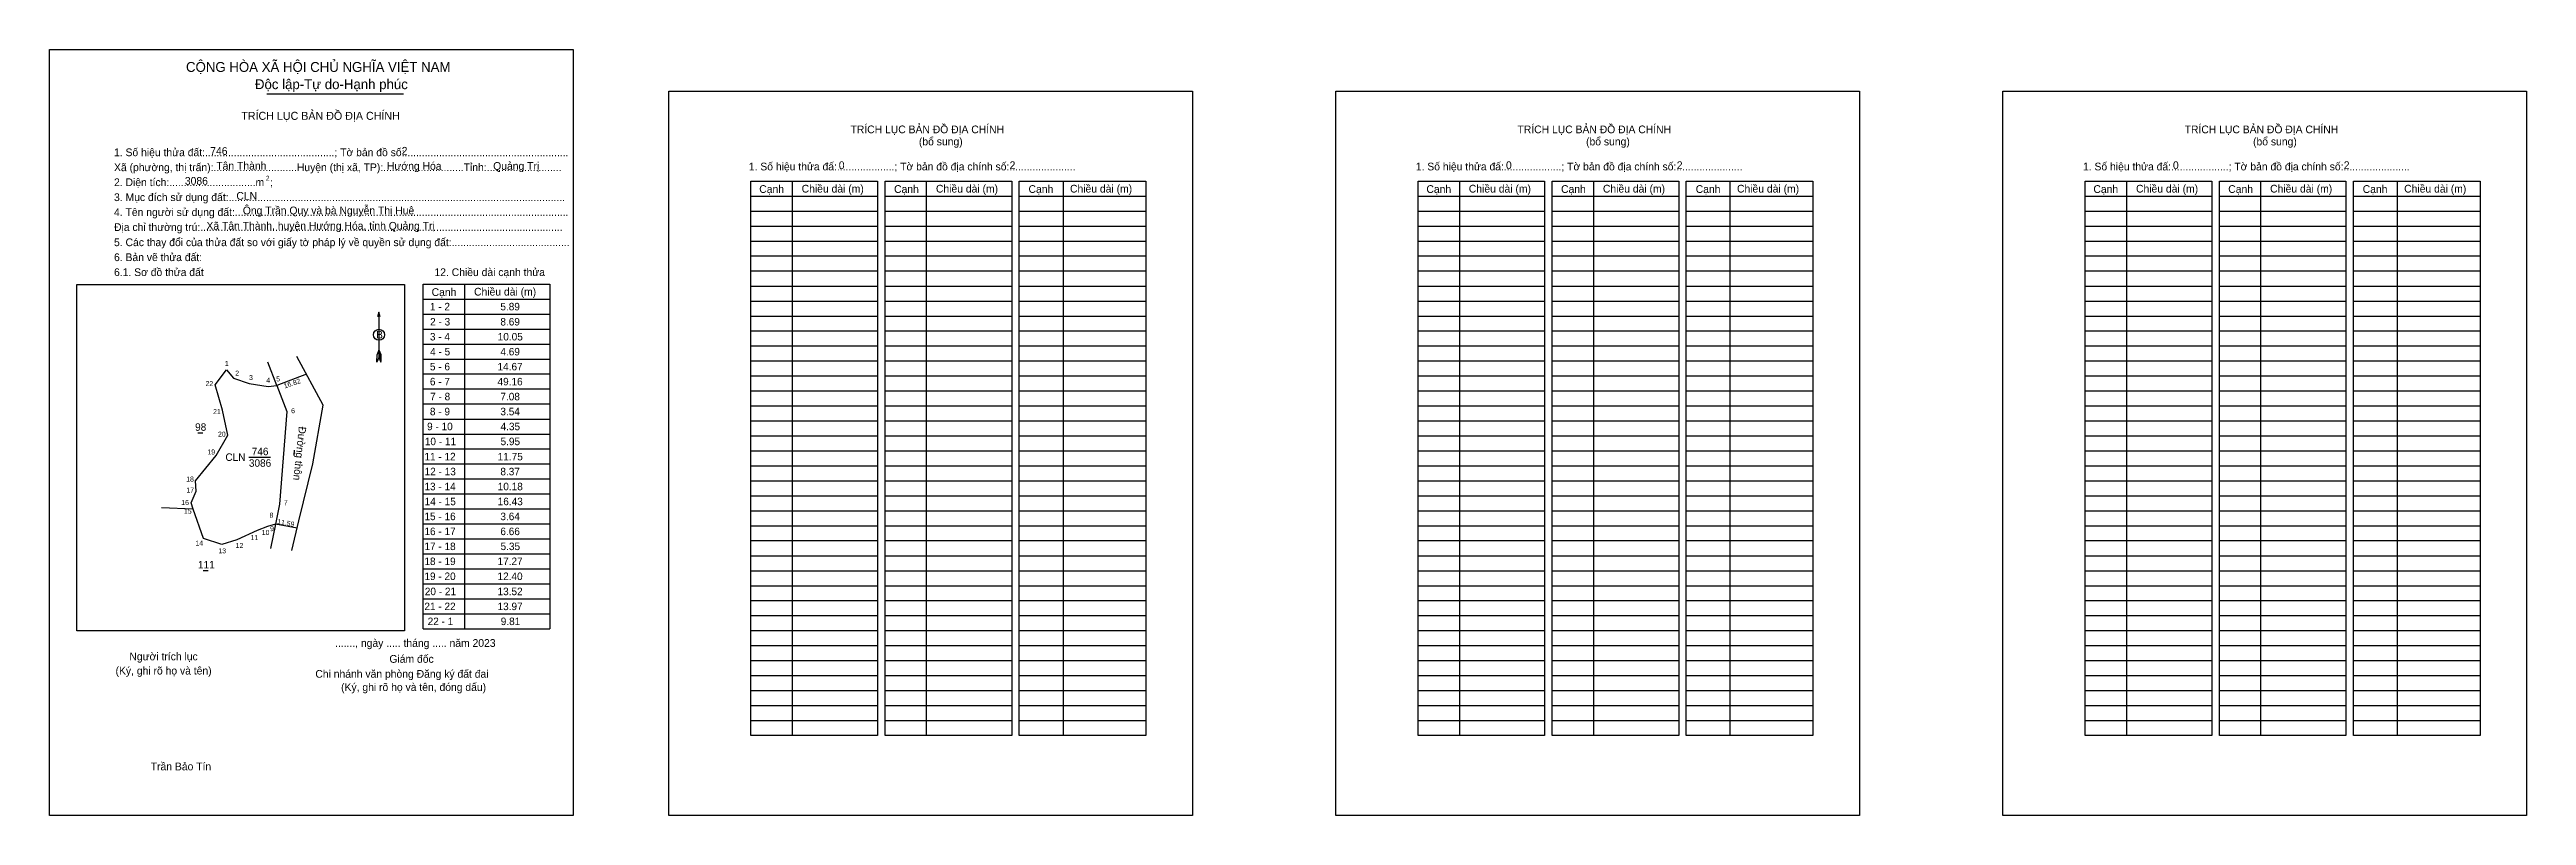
# Model space of a CAD drawing. Extents: x 540368 to 541676, y 1838522 to 1838927.
import ezdxf

# ---------------------------------------------------------------- set-up
doc = ezdxf.new("R2010")
doc.units = 0
for name, color, linetype in [('Level 1', 7, 'Continuous'), ('Level 10', 7, 'Continuous'), ('Level 13', 7, 'Continuous'), ('Level 2', 7, 'Continuous'), ('Level 27', 7, 'Continuous'), ('Level 36', 7, 'Continuous'), ('Level 52', 7, 'Continuous'), ('Level 6', 7, 'Continuous'), ('Level 9', 7, 'Continuous')]:
    doc.layers.add(name, color=color, linetype=linetype)

msp = doc.modelspace()

# ---------------------------------------------------------------- linework, layer by layer
at = {"layer": 'Level 1'}
for p, q in [((540368.3, 1838926.7), (540368.3, 1838926.7)), ((540695.3, 1838904.7), (540695.3, 1838904.7)), ((540760.5, 1838857.2), (540760.5, 1838564.5)), ((540831.3, 1838857.2), (540831.3, 1838564.5)), ((540903.5, 1838857.2), (540903.5, 1838564.5)), ((541112.8, 1838857.2), (541112.8, 1838564.5)), ((541183.6, 1838857.2), (541183.6, 1838564.5)), ((541255.7, 1838857.2), (541255.7, 1838564.5)), ((541465, 1838857.2), (541465, 1838564.5)), ((541535.8, 1838857.2), (541535.8, 1838564.5)), ((541608, 1838857.2), (541608, 1838564.5)), ((540738.7, 1838849.3), (540805.6, 1838849.3)), ((540809.6, 1838849.3), (540876.4, 1838849.3)), ((540880.4, 1838849.3), (540947.2, 1838849.3)), ((541091, 1838849.3), (541157.8, 1838849.3)), ((541161.8, 1838849.3), (541228.7, 1838849.3)), ((541232.6, 1838849.3), (541299.5, 1838849.3)), ((541443.3, 1838849.3), (541510.1, 1838849.3)), ((541514.1, 1838849.3), (541580.9, 1838849.3)), ((541584.9, 1838849.3), (541651.8, 1838849.3)), ((540738.7, 1838841.4), (540805.6, 1838841.4)), ((540738.7, 1838833.5), (540805.6, 1838833.5)), ((540809.6, 1838841.4), (540876.4, 1838841.4)), ((540809.6, 1838833.5), (540876.4, 1838833.5)), ((540880.4, 1838841.4), (540947.2, 1838841.4)), ((540880.4, 1838833.5), (540947.2, 1838833.5)), ((541091, 1838841.4), (541157.8, 1838841.4)), ((541091, 1838833.5), (541157.8, 1838833.5)), ((541161.8, 1838841.4), (541228.7, 1838841.4)), ((541161.8, 1838833.5), (541228.7, 1838833.5)), ((541232.6, 1838841.4), (541299.5, 1838841.4)), ((541232.6, 1838833.5), (541299.5, 1838833.5)), ((541443.3, 1838841.4), (541510.1, 1838841.4)), ((541443.3, 1838833.5), (541510.1, 1838833.5)), ((541514.1, 1838841.4), (541580.9, 1838841.4)), ((541514.1, 1838833.5), (541580.9, 1838833.5)), ((541584.9, 1838841.4), (541651.8, 1838841.4)), ((541584.9, 1838833.5), (541651.8, 1838833.5)), ((540738.7, 1838825.6), (540805.6, 1838825.6)), ((540738.7, 1838817.7), (540805.6, 1838817.7)), ((540809.6, 1838825.6), (540876.4, 1838825.6)), ((540809.6, 1838817.7), (540876.4, 1838817.7)), ((540880.4, 1838825.6), (540947.2, 1838825.6)), ((540880.4, 1838817.7), (540947.2, 1838817.7)), ((541091, 1838825.6), (541157.8, 1838825.6)), ((541091, 1838817.7), (541157.8, 1838817.7)), ((541161.8, 1838825.6), (541228.7, 1838825.6)), ((541161.8, 1838817.7), (541228.7, 1838817.7)), ((541232.6, 1838825.6), (541299.5, 1838825.6)), ((541232.6, 1838817.7), (541299.5, 1838817.7)), ((541443.3, 1838825.6), (541510.1, 1838825.6)), ((541443.3, 1838817.7), (541510.1, 1838817.7)), ((541514.1, 1838825.6), (541580.9, 1838825.6)), ((541514.1, 1838817.7), (541580.9, 1838817.7)), ((541584.9, 1838825.6), (541651.8, 1838825.6)), ((541584.9, 1838817.7), (541651.8, 1838817.7)), ((540382.7, 1838802.6), (540382.7, 1838802.6)), ((540382.7, 1838802.6), (540555.7, 1838802.6)), ((540382.7, 1838619.8), (540382.7, 1838802.6)), ((540555.7, 1838802.6), (540555.7, 1838619.8)), ((540587.5, 1838802.8), (540587.5, 1838620.9)), ((540738.7, 1838809.8), (540805.6, 1838809.8)), ((540809.6, 1838809.8), (540876.4, 1838809.8)), ((540880.4, 1838809.8), (540947.2, 1838809.8)), ((541091, 1838809.8), (541157.8, 1838809.8)), ((541161.8, 1838809.8), (541228.7, 1838809.8)), ((541232.6, 1838809.8), (541299.5, 1838809.8)), ((541443.3, 1838809.8), (541510.1, 1838809.8)), ((541514.1, 1838809.8), (541580.9, 1838809.8)), ((541584.9, 1838809.8), (541651.8, 1838809.8)), ((540565.7, 1838794.9), (540632.6, 1838794.9)), ((540738.7, 1838801.8), (540805.6, 1838801.8)), ((540738.7, 1838793.9), (540805.6, 1838793.9)), ((540809.6, 1838801.8), (540876.4, 1838801.8)), ((540809.6, 1838793.9), (540876.4, 1838793.9)), ((540880.4, 1838801.8), (540947.2, 1838801.8)), ((540880.4, 1838793.9), (540947.2, 1838793.9)), ((541091, 1838801.8), (541157.8, 1838801.8)), ((541091, 1838793.9), (541157.8, 1838793.9)), ((541161.8, 1838801.8), (541228.7, 1838801.8)), ((541161.8, 1838793.9), (541228.7, 1838793.9)), ((541232.6, 1838801.8), (541299.5, 1838801.8)), ((541232.6, 1838793.9), (541299.5, 1838793.9)), ((541443.3, 1838801.8), (541510.1, 1838801.8)), ((541443.3, 1838793.9), (541510.1, 1838793.9)), ((541514.1, 1838801.8), (541580.9, 1838801.8)), ((541514.1, 1838793.9), (541580.9, 1838793.9)), ((541584.9, 1838801.8), (541651.8, 1838801.8)), ((541584.9, 1838793.9), (541651.8, 1838793.9)), ((540542.3, 1838788.1), (540542.3, 1838764.1)), ((540565.7, 1838787), (540632.6, 1838787)), ((540565.7, 1838779.1), (540632.6, 1838779.1)), ((540738.7, 1838786), (540805.6, 1838786)), ((540738.7, 1838778.1), (540805.6, 1838778.1)), ((540809.6, 1838786), (540876.4, 1838786)), ((540809.6, 1838778.1), (540876.4, 1838778.1)), ((540880.4, 1838786), (540947.2, 1838786)), ((540880.4, 1838778.1), (540947.2, 1838778.1)), ((541091, 1838786), (541157.8, 1838786)), ((541091, 1838778.1), (541157.8, 1838778.1)), ((541161.8, 1838786), (541228.7, 1838786)), ((541161.8, 1838778.1), (541228.7, 1838778.1)), ((541232.6, 1838786), (541299.5, 1838786)), ((541232.6, 1838778.1), (541299.5, 1838778.1)), ((541443.3, 1838786), (541510.1, 1838786)), ((541443.3, 1838778.1), (541510.1, 1838778.1)), ((541514.1, 1838786), (541580.9, 1838786)), ((541514.1, 1838778.1), (541580.9, 1838778.1)), ((541584.9, 1838786), (541651.8, 1838786)), ((541584.9, 1838778.1), (541651.8, 1838778.1)), ((540541.2, 1838761.7), (540541.3, 1838765.6)), ((540542.3, 1838764.1), (540541.2, 1838761.7)), ((540542.3, 1838768.1), (540541.3, 1838765.6)), ((540542.3, 1838768.1), (540543.3, 1838765.6)), ((540542.3, 1838767.7), (540543.3, 1838765.3)), ((540542.3, 1838767.4), (540543.3, 1838764.9)), ((540542.3, 1838767.1), (540543.3, 1838764.6)), ((540542.3, 1838766.7), (540543.3, 1838764.2)), ((540542.3, 1838766.4), (540543.3, 1838763.9)), ((540542.3, 1838766), (540543.3, 1838763.5)), ((540542.3, 1838765.7), (540543.3, 1838763.2)), ((540542.3, 1838765.3), (540543.3, 1838762.8)), ((540542.3, 1838765), (540543.3, 1838762.5)), ((540542.3, 1838764.6), (540543.3, 1838762.1)), ((540542.3, 1838764.1), (540543.3, 1838761.7)), ((540543.3, 1838761.7), (540543.3, 1838765.6)), ((540565.7, 1838771.2), (540632.6, 1838771.2)), ((540565.7, 1838763.3), (540632.6, 1838763.3)), ((540738.7, 1838770.2), (540805.6, 1838770.2)), ((540809.6, 1838770.2), (540876.4, 1838770.2)), ((540880.4, 1838770.2), (540947.2, 1838770.2)), ((541091, 1838770.2), (541157.8, 1838770.2)), ((541161.8, 1838770.2), (541228.7, 1838770.2)), ((541232.6, 1838770.2), (541299.5, 1838770.2)), ((541443.3, 1838770.2), (541510.1, 1838770.2)), ((541514.1, 1838770.2), (541580.9, 1838770.2)), ((541584.9, 1838770.2), (541651.8, 1838770.2)), ((540565.7, 1838755.4), (540632.6, 1838755.4)), ((540738.7, 1838762.3), (540805.6, 1838762.3)), ((540738.7, 1838754.4), (540805.6, 1838754.4)), ((540809.6, 1838762.3), (540876.4, 1838762.3)), ((540809.6, 1838754.4), (540876.4, 1838754.4)), ((540880.4, 1838762.3), (540947.2, 1838762.3)), ((540880.4, 1838754.4), (540947.2, 1838754.4)), ((541091, 1838762.3), (541157.8, 1838762.3)), ((541091, 1838754.4), (541157.8, 1838754.4)), ((541161.8, 1838762.3), (541228.7, 1838762.3)), ((541161.8, 1838754.4), (541228.7, 1838754.4)), ((541232.6, 1838762.3), (541299.5, 1838762.3)), ((541232.6, 1838754.4), (541299.5, 1838754.4)), ((541443.3, 1838762.3), (541510.1, 1838762.3)), ((541443.3, 1838754.4), (541510.1, 1838754.4)), ((541514.1, 1838762.3), (541580.9, 1838762.3)), ((541514.1, 1838754.4), (541580.9, 1838754.4)), ((541584.9, 1838762.3), (541651.8, 1838762.3)), ((541584.9, 1838754.4), (541651.8, 1838754.4)), ((540565.7, 1838747.5), (540632.6, 1838747.5)), ((540565.7, 1838739.6), (540632.6, 1838739.6)), ((540738.7, 1838746.5), (540805.6, 1838746.5)), ((540738.7, 1838738.6), (540805.6, 1838738.6)), ((540809.6, 1838746.5), (540876.4, 1838746.5)), ((540809.6, 1838738.6), (540876.4, 1838738.6)), ((540880.4, 1838746.5), (540947.2, 1838746.5)), ((540880.4, 1838738.6), (540947.2, 1838738.6)), ((541091, 1838746.5), (541157.8, 1838746.5)), ((541091, 1838738.6), (541157.8, 1838738.6)), ((541161.8, 1838746.5), (541228.7, 1838746.5)), ((541161.8, 1838738.6), (541228.7, 1838738.6)), ((541232.6, 1838746.5), (541299.5, 1838746.5)), ((541232.6, 1838738.6), (541299.5, 1838738.6)), ((541443.3, 1838746.5), (541510.1, 1838746.5)), ((541443.3, 1838738.6), (541510.1, 1838738.6)), ((541514.1, 1838746.5), (541580.9, 1838746.5)), ((541514.1, 1838738.6), (541580.9, 1838738.6)), ((541584.9, 1838746.5), (541651.8, 1838746.5)), ((541584.9, 1838738.6), (541651.8, 1838738.6)), ((540565.7, 1838731.6), (540632.6, 1838731.6)), ((540738.7, 1838730.6), (540805.6, 1838730.6)), ((540809.6, 1838730.6), (540876.4, 1838730.6)), ((540880.4, 1838730.6), (540947.2, 1838730.6)), ((541091, 1838730.6), (541157.8, 1838730.6)), ((541161.8, 1838730.6), (541228.7, 1838730.6)), ((541232.6, 1838730.6), (541299.5, 1838730.6)), ((541443.3, 1838730.6), (541510.1, 1838730.6)), ((541514.1, 1838730.6), (541580.9, 1838730.6)), ((541584.9, 1838730.6), (541651.8, 1838730.6)), ((540565.7, 1838723.7), (540632.6, 1838723.7)), ((540565.7, 1838715.8), (540632.6, 1838715.8)), ((540738.7, 1838722.7), (540805.6, 1838722.7)), ((540738.7, 1838714.8), (540805.6, 1838714.8)), ((540809.6, 1838722.7), (540876.4, 1838722.7)), ((540809.6, 1838714.8), (540876.4, 1838714.8)), ((540880.4, 1838722.7), (540947.2, 1838722.7)), ((540880.4, 1838714.8), (540947.2, 1838714.8)), ((541091, 1838722.7), (541157.8, 1838722.7)), ((541091, 1838714.8), (541157.8, 1838714.8)), ((541161.8, 1838722.7), (541228.7, 1838722.7)), ((541161.8, 1838714.8), (541228.7, 1838714.8)), ((541232.6, 1838722.7), (541299.5, 1838722.7)), ((541232.6, 1838714.8), (541299.5, 1838714.8)), ((541443.3, 1838722.7), (541510.1, 1838722.7)), ((541443.3, 1838714.8), (541510.1, 1838714.8)), ((541514.1, 1838722.7), (541580.9, 1838722.7)), ((541514.1, 1838714.8), (541580.9, 1838714.8)), ((541584.9, 1838722.7), (541651.8, 1838722.7)), ((541584.9, 1838714.8), (541651.8, 1838714.8)), ((540565.7, 1838707.9), (540632.6, 1838707.9)), ((540565.7, 1838700), (540632.6, 1838700)), ((540738.7, 1838706.9), (540805.6, 1838706.9)), ((540738.7, 1838699), (540805.6, 1838699)), ((540809.6, 1838706.9), (540876.4, 1838706.9)), ((540809.6, 1838699), (540876.4, 1838699)), ((540880.4, 1838706.9), (540947.2, 1838706.9)), ((540880.4, 1838699), (540947.2, 1838699)), ((541091, 1838706.9), (541157.8, 1838706.9)), ((541091, 1838699), (541157.8, 1838699)), ((541161.8, 1838706.9), (541228.7, 1838706.9)), ((541161.8, 1838699), (541228.7, 1838699)), ((541232.6, 1838706.9), (541299.5, 1838706.9)), ((541232.6, 1838699), (541299.5, 1838699)), ((541443.3, 1838706.9), (541510.1, 1838706.9)), ((541443.3, 1838699), (541510.1, 1838699)), ((541514.1, 1838706.9), (541580.9, 1838706.9)), ((541514.1, 1838699), (541580.9, 1838699)), ((541584.9, 1838706.9), (541651.8, 1838706.9)), ((541584.9, 1838699), (541651.8, 1838699)), ((540565.7, 1838692.1), (540632.6, 1838692.1)), ((540738.7, 1838691.1), (540805.6, 1838691.1)), ((540809.6, 1838691.1), (540876.4, 1838691.1)), ((540880.4, 1838691.1), (540947.2, 1838691.1)), ((541091, 1838691.1), (541157.8, 1838691.1)), ((541161.8, 1838691.1), (541228.7, 1838691.1)), ((541232.6, 1838691.1), (541299.5, 1838691.1)), ((541443.3, 1838691.1), (541510.1, 1838691.1)), ((541514.1, 1838691.1), (541580.9, 1838691.1)), ((541584.9, 1838691.1), (541651.8, 1838691.1)), ((540565.7, 1838684.2), (540632.6, 1838684.2)), ((540565.7, 1838676.3), (540632.6, 1838676.3)), ((540738.7, 1838683.2), (540805.6, 1838683.2)), ((540738.7, 1838675.3), (540805.6, 1838675.3)), ((540809.6, 1838683.2), (540876.4, 1838683.2)), ((540809.6, 1838675.3), (540876.4, 1838675.3)), ((540880.4, 1838683.2), (540947.2, 1838683.2)), ((540880.4, 1838675.3), (540947.2, 1838675.3)), ((541091, 1838683.2), (541157.8, 1838683.2)), ((541091, 1838675.3), (541157.8, 1838675.3)), ((541161.8, 1838683.2), (541228.7, 1838683.2)), ((541161.8, 1838675.3), (541228.7, 1838675.3)), ((541232.6, 1838683.2), (541299.5, 1838683.2)), ((541232.6, 1838675.3), (541299.5, 1838675.3)), ((541443.3, 1838683.2), (541510.1, 1838683.2)), ((541443.3, 1838675.3), (541510.1, 1838675.3)), ((541514.1, 1838683.2), (541580.9, 1838683.2)), ((541514.1, 1838675.3), (541580.9, 1838675.3)), ((541584.9, 1838683.2), (541651.8, 1838683.2)), ((541584.9, 1838675.3), (541651.8, 1838675.3)), ((540565.7, 1838668.4), (540632.6, 1838668.4)), ((540565.7, 1838660.4), (540632.6, 1838660.4)), ((540738.7, 1838667.4), (540805.6, 1838667.4)), ((540738.7, 1838659.4), (540805.6, 1838659.4)), ((540809.6, 1838667.4), (540876.4, 1838667.4)), ((540809.6, 1838659.4), (540876.4, 1838659.4)), ((540880.4, 1838667.4), (540947.2, 1838667.4)), ((540880.4, 1838659.4), (540947.2, 1838659.4)), ((541091, 1838667.4), (541157.8, 1838667.4)), ((541091, 1838659.4), (541157.8, 1838659.4)), ((541161.8, 1838667.4), (541228.7, 1838667.4)), ((541161.8, 1838659.4), (541228.7, 1838659.4)), ((541232.6, 1838667.4), (541299.5, 1838667.4)), ((541232.6, 1838659.4), (541299.5, 1838659.4)), ((541443.3, 1838667.4), (541510.1, 1838667.4)), ((541443.3, 1838659.4), (541510.1, 1838659.4)), ((541514.1, 1838667.4), (541580.9, 1838667.4)), ((541514.1, 1838659.4), (541580.9, 1838659.4)), ((541584.9, 1838667.4), (541651.8, 1838667.4)), ((541584.9, 1838659.4), (541651.8, 1838659.4)), ((540565.7, 1838652.5), (540632.6, 1838652.5)), ((540738.7, 1838651.5), (540805.6, 1838651.5)), ((540809.6, 1838651.5), (540876.4, 1838651.5)), ((540880.4, 1838651.5), (540947.2, 1838651.5)), ((541091, 1838651.5), (541157.8, 1838651.5)), ((541161.8, 1838651.5), (541228.7, 1838651.5)), ((541232.6, 1838651.5), (541299.5, 1838651.5)), ((541443.3, 1838651.5), (541510.1, 1838651.5)), ((541514.1, 1838651.5), (541580.9, 1838651.5)), ((541584.9, 1838651.5), (541651.8, 1838651.5)), ((540565.7, 1838644.6), (540632.6, 1838644.6)), ((540565.7, 1838636.7), (540632.6, 1838636.7)), ((540738.7, 1838643.6), (540805.6, 1838643.6)), ((540738.7, 1838635.7), (540805.6, 1838635.7)), ((540809.6, 1838643.6), (540876.4, 1838643.6)), ((540809.6, 1838635.7), (540876.4, 1838635.7)), ((540880.4, 1838643.6), (540947.2, 1838643.6)), ((540880.4, 1838635.7), (540947.2, 1838635.7)), ((541091, 1838643.6), (541157.8, 1838643.6)), ((541091, 1838635.7), (541157.8, 1838635.7)), ((541161.8, 1838643.6), (541228.7, 1838643.6)), ((541161.8, 1838635.7), (541228.7, 1838635.7)), ((541232.6, 1838643.6), (541299.5, 1838643.6)), ((541232.6, 1838635.7), (541299.5, 1838635.7)), ((541443.3, 1838643.6), (541510.1, 1838643.6)), ((541443.3, 1838635.7), (541510.1, 1838635.7)), ((541514.1, 1838643.6), (541580.9, 1838643.6)), ((541514.1, 1838635.7), (541580.9, 1838635.7)), ((541584.9, 1838643.6), (541651.8, 1838643.6)), ((541584.9, 1838635.7), (541651.8, 1838635.7)), ((540555.7, 1838619.8), (540382.7, 1838619.8)), ((540553.8, 1838619.8), (540553.8, 1838619.8)), ((540565.7, 1838628.8), (540632.6, 1838628.8)), ((540565.7, 1838620.9), (540632.6, 1838620.9)), ((540738.7, 1838627.8), (540805.6, 1838627.8)), ((540738.7, 1838619.9), (540805.6, 1838619.9)), ((540809.6, 1838627.8), (540876.4, 1838627.8)), ((540809.6, 1838619.9), (540876.4, 1838619.9)), ((540880.4, 1838627.8), (540947.2, 1838627.8)), ((540880.4, 1838619.9), (540947.2, 1838619.9)), ((541091, 1838627.8), (541157.8, 1838627.8)), ((541091, 1838619.9), (541157.8, 1838619.9)), ((541161.8, 1838627.8), (541228.7, 1838627.8)), ((541161.8, 1838619.9), (541228.7, 1838619.9)), ((541232.6, 1838627.8), (541299.5, 1838627.8)), ((541232.6, 1838619.9), (541299.5, 1838619.9)), ((541443.3, 1838627.8), (541510.1, 1838627.8)), ((541443.3, 1838619.9), (541510.1, 1838619.9)), ((541514.1, 1838627.8), (541580.9, 1838627.8)), ((541514.1, 1838619.9), (541580.9, 1838619.9)), ((541584.9, 1838627.8), (541651.8, 1838627.8)), ((541584.9, 1838619.9), (541651.8, 1838619.9)), ((540738.7, 1838612), (540805.6, 1838612)), ((540809.6, 1838612), (540876.4, 1838612)), ((540880.4, 1838612), (540947.2, 1838612)), ((541091, 1838612), (541157.8, 1838612)), ((541161.8, 1838612), (541228.7, 1838612)), ((541232.6, 1838612), (541299.5, 1838612)), ((541443.3, 1838612), (541510.1, 1838612)), ((541514.1, 1838612), (541580.9, 1838612)), ((541584.9, 1838612), (541651.8, 1838612)), ((540738.7, 1838604.1), (540805.6, 1838604.1)), ((540738.7, 1838596.2), (540805.6, 1838596.2)), ((540809.6, 1838604.1), (540876.4, 1838604.1)), ((540809.6, 1838596.2), (540876.4, 1838596.2)), ((540880.4, 1838604.1), (540947.2, 1838604.1)), ((540880.4, 1838596.2), (540947.2, 1838596.2)), ((541091, 1838604.1), (541157.8, 1838604.1)), ((541091, 1838596.2), (541157.8, 1838596.2)), ((541161.8, 1838604.1), (541228.7, 1838604.1)), ((541161.8, 1838596.2), (541228.7, 1838596.2)), ((541232.6, 1838604.1), (541299.5, 1838604.1)), ((541232.6, 1838596.2), (541299.5, 1838596.2)), ((541443.3, 1838604.1), (541510.1, 1838604.1)), ((541443.3, 1838596.2), (541510.1, 1838596.2)), ((541514.1, 1838604.1), (541580.9, 1838604.1)), ((541514.1, 1838596.2), (541580.9, 1838596.2)), ((541584.9, 1838604.1), (541651.8, 1838604.1)), ((541584.9, 1838596.2), (541651.8, 1838596.2)), ((540738.7, 1838588.2), (540805.6, 1838588.2)), ((540738.7, 1838580.3), (540805.6, 1838580.3)), ((540809.6, 1838588.2), (540876.4, 1838588.2)), ((540809.6, 1838580.3), (540876.4, 1838580.3)), ((540880.4, 1838588.2), (540947.2, 1838588.2)), ((540880.4, 1838580.3), (540947.2, 1838580.3)), ((541091, 1838588.2), (541157.8, 1838588.2)), ((541091, 1838580.3), (541157.8, 1838580.3)), ((541161.8, 1838588.2), (541228.7, 1838588.2)), ((541161.8, 1838580.3), (541228.7, 1838580.3)), ((541232.6, 1838588.2), (541299.5, 1838588.2)), ((541232.6, 1838580.3), (541299.5, 1838580.3)), ((541443.3, 1838588.2), (541510.1, 1838588.2)), ((541443.3, 1838580.3), (541510.1, 1838580.3)), ((541514.1, 1838588.2), (541580.9, 1838588.2)), ((541514.1, 1838580.3), (541580.9, 1838580.3)), ((541584.9, 1838588.2), (541651.8, 1838588.2)), ((541584.9, 1838580.3), (541651.8, 1838580.3)), ((540738.7, 1838572.4), (540805.6, 1838572.4)), ((540809.6, 1838572.4), (540876.4, 1838572.4)), ((540880.4, 1838572.4), (540947.2, 1838572.4)), ((541091, 1838572.4), (541157.8, 1838572.4)), ((541161.8, 1838572.4), (541228.7, 1838572.4)), ((541232.6, 1838572.4), (541299.5, 1838572.4)), ((541443.3, 1838572.4), (541510.1, 1838572.4)), ((541514.1, 1838572.4), (541580.9, 1838572.4)), ((541584.9, 1838572.4), (541651.8, 1838572.4)), ((540644.8, 1838522.3), (540644.8, 1838522.3)), ((540971.8, 1838522.3), (540971.8, 1838522.3))]:
    msp.add_line(p, q, dxfattribs=at)
for points in [[(540738.7, 1838857.2), (540805.6, 1838857.2), (540805.6, 1838564.5), (540738.7, 1838564.5)], [(540809.6, 1838857.2), (540876.4, 1838857.2), (540876.4, 1838564.5), (540809.6, 1838564.5)], [(540880.4, 1838857.2), (540947.2, 1838857.2), (540947.2, 1838564.5), (540880.4, 1838564.5)], [(541091, 1838857.2), (541157.8, 1838857.2), (541157.8, 1838564.5), (541091, 1838564.5)], [(541161.8, 1838857.2), (541228.7, 1838857.2), (541228.7, 1838564.5), (541161.8, 1838564.5)], [(541232.6, 1838857.2), (541299.5, 1838857.2), (541299.5, 1838564.5), (541232.6, 1838564.5)], [(541443.3, 1838857.2), (541510.1, 1838857.2), (541510.1, 1838564.5), (541443.3, 1838564.5)], [(541514.1, 1838857.2), (541580.9, 1838857.2), (541580.9, 1838564.5), (541514.1, 1838564.5)], [(541584.9, 1838857.2), (541651.8, 1838857.2), (541651.8, 1838564.5), (541584.9, 1838564.5)]]:
    msp.add_lwpolyline(points, close=True, dxfattribs=at)
for points in [[(540565.7, 1838620.9), (540565.7, 1838802.8), (540632.6, 1838802.8), (540632.6, 1838620.9)], [(540543, 1838785.5), (540542.3, 1838788.1), (540541.6, 1838785.5)]]:
    msp.add_lwpolyline(points, dxfattribs=at)
msp.add_circle((540542.3, 1838776.1), 2.92, dxfattribs=at)
at = {"layer": 'Level 10'}
msp.add_lwpolyline([(540483.7, 1838748.8), (540488.3, 1838749.3), (540493.6, 1838735.6), (540489.8, 1838686.6), (540488.4, 1838679.6), (540487.7, 1838676.1), (540483.5, 1838674.8), (540478, 1838672.7), (540467.2, 1838667.9), (540459.3, 1838665.3), (540449.6, 1838668.5), (540444.2, 1838684), (540443.1, 1838687.4), (540445.7, 1838693.5), (540445.5, 1838698.9), (540456.3, 1838712.4), (540462.5, 1838723.1), (540459.6, 1838736.3), (540455.8, 1838749.7), (540461.7, 1838757.6), (540465.5, 1838753.1), (540473.7, 1838750.3)], close=True, dxfattribs=at)
at = {"layer": 'Level 13'}
for p, q in [((540483.1, 1838903.3), (540555.2, 1838903.3)), ((540504, 1838755.3), (540488.3, 1838749.3)), ((540444.2, 1838684), (540427.5, 1838684.7)), ((540499.1, 1838673.9), (540487.7, 1838676.1))]:
    msp.add_line(p, q, dxfattribs=at)
msp.add_lwpolyline([(540496.2, 1838662.2), (540500, 1838677.9), (540507.3, 1838708), (540512.9, 1838739), (540498.9, 1838764.7)], dxfattribs=at)
at = {"layer": 'Level 2'}
for points in [[(540368.3, 1838926.7), (540644.8, 1838926.7), (540644.8, 1838522.3), (540368.3, 1838522.3)], [(540695.3, 1838904.7), (540971.8, 1838904.7), (540971.8, 1838522.3), (540695.3, 1838522.3)], [(541047.6, 1838904.7), (541324, 1838904.7), (541324, 1838522.3), (541047.6, 1838522.3)], [(541399.8, 1838904.7), (541676.3, 1838904.7), (541676.3, 1838522.3), (541399.8, 1838522.3)]]:
    msp.add_lwpolyline(points, close=True, dxfattribs=at)
at = {"layer": 'Level 27'}
for p, q in [((540488.3, 1838749.3), (540483.6, 1838761.6)), ((540487.7, 1838676.1), (540485.1, 1838663.2))]:
    msp.add_line(p, q, dxfattribs=at)
at = {"layer": 'Level 9'}
for p, q in [((540446.6, 1838724.3), (540449.3, 1838724.3)), ((540473.6, 1838711.4), (540485.1, 1838711.4)), ((540497.6, 1838715.2), (540497.3, 1838712.5)), ((540449.4, 1838651.6), (540452.1, 1838651.6))]:
    msp.add_line(p, q, dxfattribs=at)

# ---------------------------------------------------------------- texts
at = {"layer": 'Level 1'}
for s, height, p in [('TRÍCH LỤC BẢN ĐỒ ĐỊA CHÍNH', 4.22, (540469.6, 1838889.6)), ('TRÍCH LỤC BẢN ĐỒ ĐỊA CHÍNH', 4.087, (540791.3, 1838882.5)), ('(bổ sung)', 4.09, (540827.4, 1838876.1)), ('TRÍCH LỤC BẢN ĐỒ ĐỊA CHÍNH', 4.087, (541143.5, 1838882.5)), ('(bổ sung)', 4.09, (541179.7, 1838876.1)), ('TRÍCH LỤC BẢN ĐỒ ĐỊA CHÍNH', 4.087, (541495.8, 1838882.5)), ('(bổ sung)', 4.09, (541531.9, 1838876.1)), ('1. Số hiệu thửa đất:.............................................; Tờ bản đồ số:.........................................................', 4.0874, (540402.4, 1838870.4)), ('Xã (phường, thị trấn):.............................Huyện (thị xã, TP):............................Tỉnh:..........................', 4.0874, (540402.4, 1838862.5)), ('2. Diện tích:..............................m  ;', 4.087, (540402.4, 1838854.6)), ('2', 2.64, (540482.5, 1838857.4)), ('1. Số hiệu thửa đấ:....................; Tờ bản đồ địa chính số:.......................', 4.087, (540737.6, 1838862.9)), ('Cạnh', 4.09, (540743.1, 1838851)), ('Chiều dài (m)', 4.087, (540765.5, 1838851.2)), ('Cạnh', 4.09, (540814.3, 1838851)), ('Chiều dài (m)', 4.087, (540836.4, 1838851.2)), ('Cạnh', 4.09, (540885.3, 1838851)), ('Chiều dài (m)', 4.087, (540907.2, 1838851.2)), ('1. Số hiệu thửa đấ:....................; Tờ bản đồ địa chính số:.......................', 4.087, (541089.8, 1838862.9)), ('Cạnh', 4.09, (541095.4, 1838851)), ('Chiều dài (m)', 4.087, (541117.8, 1838851.2)), ('Cạnh', 4.09, (541166.5, 1838851)), ('Chiều dài (m)', 4.087, (541188.6, 1838851.2)), ('Cạnh', 4.09, (541237.6, 1838851)), ('Chiều dài (m)', 4.087, (541259.4, 1838851.2)), ('1. Số hiệu thửa đấ:....................; Tờ bản đồ địa chính số:.......................', 4.087, (541442.1, 1838862.9)), ('Cạnh', 4.09, (541447.6, 1838851)), ('Chiều dài (m)', 4.087, (541470.1, 1838851.2)), ('Cạnh', 4.09, (541518.8, 1838851)), ('Chiều dài (m)', 4.087, (541540.9, 1838851.2)), ('Cạnh', 4.09, (541589.8, 1838851)), ('Chiều dài (m)', 4.087, (541611.7, 1838851.2)), ('3. Mục đích sử dụng đất:.....................................................................................................................', 4.0874, (540402.4, 1838846.7)), ('4. Tên người sử dụng đất:....................................................................................................................', 4.0874, (540402.4, 1838838.8)), ('Địa chỉ thường trú:..............................................................................................................................', 4.0874, (540402.4, 1838830.9)), ('5. Các thay đổi của thửa đất so với giấy tờ pháp lý về quyền sử dụng đất:.........................................', 4.0874, (540402.4, 1838822.9)), ('6. Bản vẽ thửa đất:', 4.087, (540402.4, 1838815)), ('6.1. Sơ đồ thửa đất', 4.087, (540402.4, 1838807.1)), ('12. Chiều dài cạnh thửa', 4.087, (540571.6, 1838807.1)), ('Cạnh', 4.09, (540570.1, 1838796.6)), ('Chiều dài (m)', 4.087, (540592.5, 1838796.8)), ('B', 3.96, (540540.8, 1838774.2)), ('Người trích lục', 4.087, (540410.5, 1838604.2)), ('......., ngày ..... tháng ..... năm 2023', 4.087, (540519.1, 1838611.3)), ('Giám đốc', 4.09, (540547.8, 1838602.9)), ('(Ký, ghi rõ họ và tên)', 4.087, (540403.2, 1838596.7)), ('Chi nhánh văn phòng Đăng ký đất đai', 4.087, (540508.7, 1838595)), ('(Ký, ghi rõ họ và tên, đóng dấu)', 4.087, (540522.3, 1838588)), ('Trần Bảo Tín', 4.087, (540421.8, 1838546.1))]:
    msp.add_text(s, height=height, dxfattribs=at).set_placement(p)
at = {"layer": 'Level 13'}
for s, height, p in [('CỘNG HÒA XÃ HỘI CHỦ NGHĨA VIỆT NAM', 5.221, (540440.4, 1838914.9)), ('Độc lập-Tự do-Hạnh phúc', 5.221, (540476.8, 1838905.8)), ('CLN', 3.96, (540461.2, 1838709.5)), ('746', 3.96, (540475.1, 1838712.5)), ('3086', 3.96, (540473.6, 1838706.4))]:
    msp.add_text(s, height=height, dxfattribs=at).set_placement(p)
at = {"layer": 'Level 36'}
for s, p in [('98', (540445.2, 1838725.4)), ('111', (540446.7, 1838652.7))]:
    msp.add_text(s, height=3.96, dxfattribs=at).set_placement(p)
msp.add_text('Đường thôn', height=3.96, rotation=264.0101, dxfattribs=at).set_placement((540500, 1838727.8))
at = {"layer": 'Level 52'}
for s, p in [('1 - 2', (540569.2, 1838789)), ('5.89', (540606.4, 1838789)), ('3 - 4', (540569.2, 1838773.1)), ('2 - 3', (540569.3, 1838781)), ('10.05', (540605, 1838773.1)), ('8.69', (540606.4, 1838781)), ('4 - 5', (540569.3, 1838765.2)), ('4.69', (540606.4, 1838765.2)), ('5 - 6', (540569.2, 1838757.3)), ('6 - 7', (540569.2, 1838749.4)), ('49.16', (540604.9, 1838749.4)), ('14.67', (540604.9, 1838757.3)), ('7 - 8', (540569.3, 1838741.5)), ('8 - 9', (540569.2, 1838733.6)), ('3.54', (540606.4, 1838733.6)), ('7.08', (540606.4, 1838741.5)), ('9 - 10', (540567.7, 1838725.7)), ('4.35', (540606.5, 1838725.7)), ('11 - 12', (540566.3, 1838709.8)), ('10 - 11', (540566.5, 1838717.8)), ('11.75', (540605, 1838709.8)), ('5.95', (540606.5, 1838717.8)), ('13 - 14', (540566.3, 1838694)), ('12 - 13', (540566.4, 1838701.9)), ('10.18', (540605, 1838694)), ('8.37', (540606.4, 1838701.9)), ('14 - 15', (540566.4, 1838686.1)), ('16.43', (540605, 1838686.1)), ('15 - 16', (540566.3, 1838678.2)), ('16 - 17', (540566.3, 1838670.3)), ('3.64', (540606.4, 1838678.2)), ('6.66', (540606.4, 1838670.3)), ('17 - 18', (540566.3, 1838662.4)), ('18 - 19', (540566.3, 1838654.5)), ('17.27', (540604.9, 1838654.5)), ('5.35', (540606.5, 1838662.4)), ('19 - 20', (540566.3, 1838646.6)), ('12.40', (540604.9, 1838646.6)), ('21 - 22', (540566.3, 1838630.7)), ('20 - 21', (540566.5, 1838638.6)), ('13.52', (540604.9, 1838638.6)), ('13.97', (540604.9, 1838630.7)), ('22 - 1', (540568, 1838622.8)), ('9.81', (540606.6, 1838622.8))]:
    msp.add_text(s, height=3.96, dxfattribs=at).set_placement(p)
at = {"layer": 'Level 6'}
for s, height, p in [('746', 4.09, (540453.2, 1838871.1)), ('2', 4.09, (540554.3, 1838871.2)), ('0', 4.09, (540785.1, 1838863.6)), ('2', 4.09, (540875.3, 1838863.6)), ('0', 4.09, (541137.4, 1838863.6)), ('2', 4.09, (541227.6, 1838863.6)), ('0', 4.09, (541489.6, 1838863.6)), ('2', 4.09, (541579.8, 1838863.6)), ('3086', 4.09, (540439.8, 1838855.3)), ('Tân Thành', 4.09, (540456.4, 1838863.3)), ('Hướng Hóa', 4.09, (540546.5, 1838863.2)), ('Quảng Trị', 4.09, (540602.6, 1838863.2)), ('CLN', 4.09, (540467, 1838847.4)), ('Ông Trần Quy và bà Nguyễn Thị Huệ', 4.087, (540470.4, 1838839.7)), ('Xã Tân Thành, huyện Hướng Hóa, tỉnh Quảng Trị', 4.087, (540451.2, 1838831.6))]:
    msp.add_text(s, height=height, dxfattribs=at).set_placement(p)
at = {"layer": 'Level 9'}
for s, p in [('22', (540450.7, 1838749)), ('1', (540460.9, 1838759.6)), ('2', (540466.4, 1838754.5)), ('3', (540473.7, 1838752.2)), ('4', (540482.8, 1838750.8)), ('5', (540488, 1838751.5)), ('6', (540495.9, 1838734.7)), ('21', (540454.7, 1838734.2)), ('20', (540457.3, 1838722.3)), ('19', (540451.7, 1838712.9)), ('18', (540440.5, 1838698.6)), ('16', (540437.9, 1838686.2)), ('17', (540440.6, 1838692.8)), ('7', (540492.1, 1838686.1)), ('15', (540439.3, 1838681.6)), ('10', (540480.4, 1838670.4)), ('8', (540484.5, 1838679.5)), ('9', (540484.8, 1838672.4)), ('14', (540445.4, 1838664.8)), ('13', (540457.5, 1838660.7)), ('12', (540466.6, 1838663.5)), ('11', (540474.5, 1838667.7))]:
    msp.add_text(s, height=2.64, dxfattribs=at).set_placement(p)
for s, rotation, p in [('16.82', 18.776, (540492.5, 1838747.7)), ('11.59', 349.5185, (540488.4, 1838676.3))]:
    msp.add_text(s, height=2.64, rotation=rotation, dxfattribs=at).set_placement(p)

doc.saveas('drawing.dxf')
